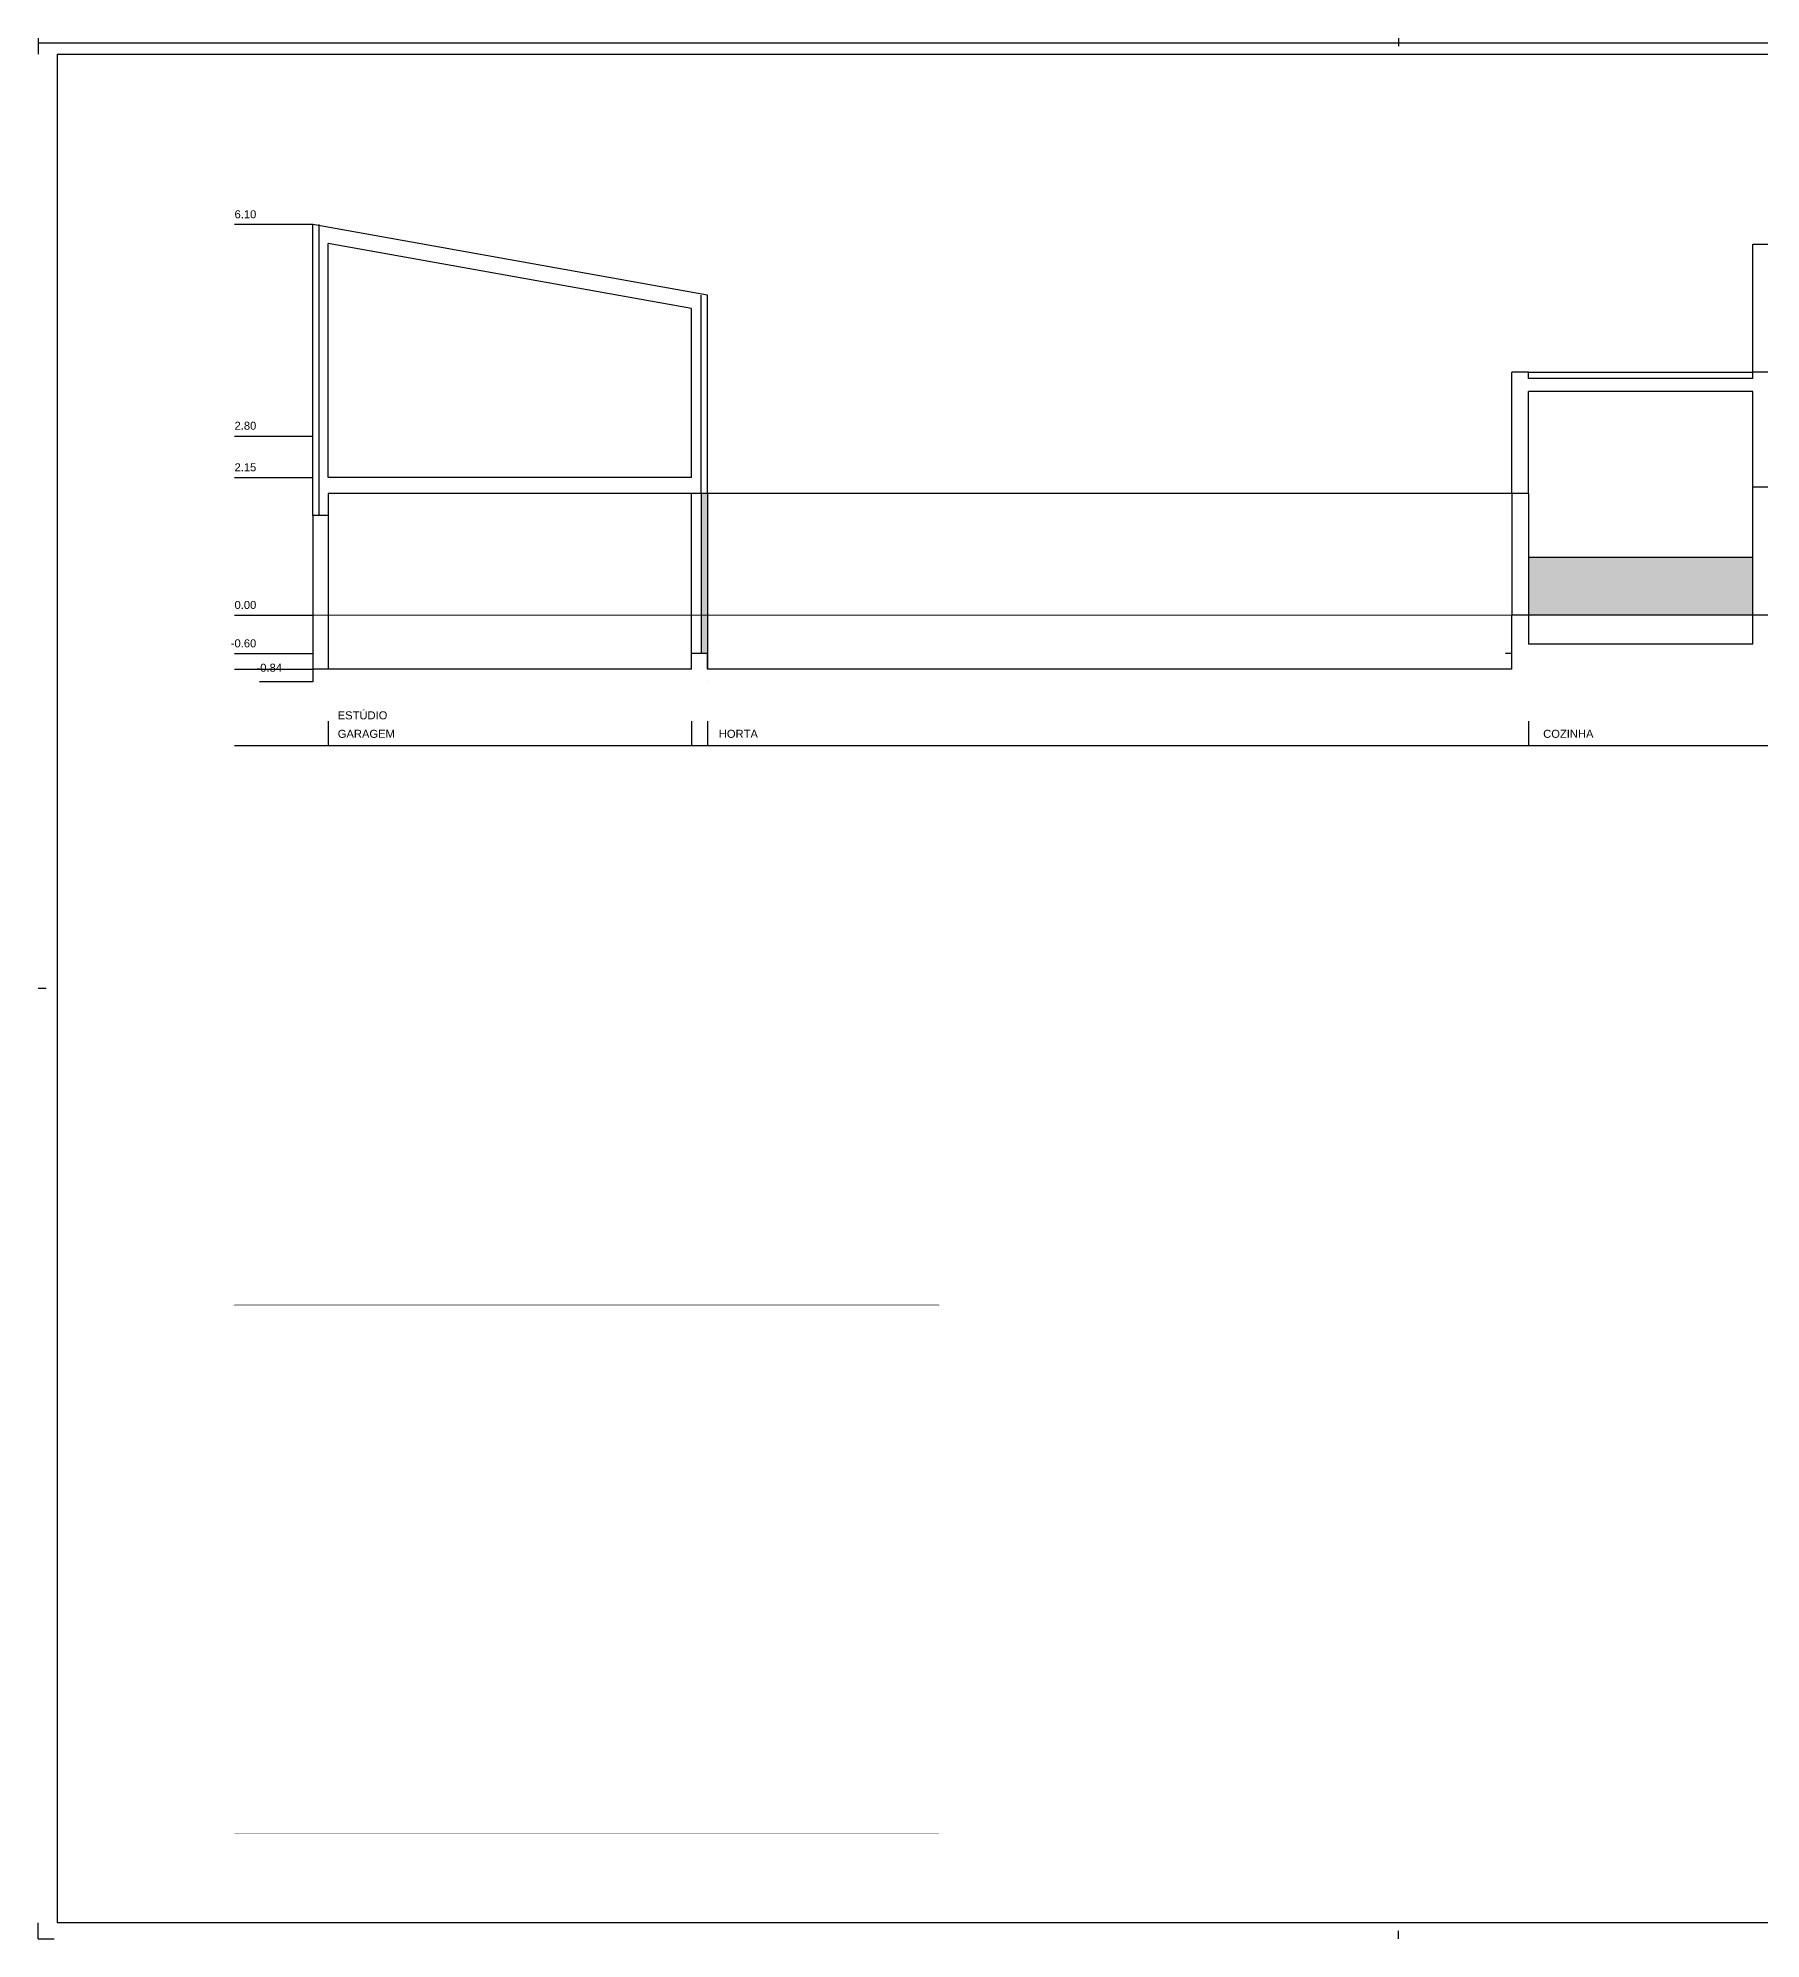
# Model space of a CAD drawing. Header units: metres. Extents: x 0 to 52.7, y 0 to 29.7.
# Drawn here: x 0 to 26.91, y 0 to 29.7 of the extents above; entities that cross this region are included whole.
import ezdxf
from ezdxf.xclip import XClip

# ---------------------------------------------------------------- set-up
doc = ezdxf.new("R2010")
doc.units = ezdxf.units.M
doc.header["$MEASUREMENT"] = 0
doc.header["$XCLIPFRAME"] = 0
doc.set_wipeout_variables(frame=1)
for name, pattern in [('Ponteado', [0.00025, 0, -0.00025]), ('Tracejado 3_1', [0.004, 0.003, -0.001]), ('Wipeout_Contour', [1, 0, -1])]:
    doc.linetypes.add(name, pattern=pattern)
doc.layers.add('A-Folha rótulo', color=7, linetype='Continuous')
doc.layers.add('A-Percursos', color=7, linetype='Continuous')
doc.styles.add('GENERATED_STYLE_1', font='swiss.ttf')
picture_1 = doc.add_image_def('image1.jpg', size_in_pixel=(3264, 2448))

# ---------------------------------------------------------------- blocks, each defined once
blk = doc.blocks.new('Desenho_1_2', base_point=(-1.33563, -1.18496))
at = {"color": 254, "linetype": 'Wipeout_Contour', "lineweight": 0, "ltscale": 3.864156}
blk.add_wipeout([(0, 0), (1.055, 0), (1.055, 0.594), (0, 0.594)], dxfattribs=at)
at = {"layer": 'A-Percursos', "linetype": 'Continuous', "lineweight": 0, "ltscale": 1000, "true_color": 0x2c2a02}
for points in [[(0.20717, 0.40163), (0.20917, 0.40163), (0.20917, 0.45164), (0.20717, 0.45164)], [(0.46566, 0.43163), (0.46566, 0.41363), (0.53566, 0.41363), (0.53566, 0.43163)]]:
    blk.add_hatch(color=38, dxfattribs=at).paths.add_polyline_path(points)
at = {"layer": 'A-Folha rótulo', "linetype": 'Continuous', "ltscale": 1000}
for p, q in [((0, 0.594), (0, 0.589)), ((0, 0.594), (0, 0.589)), ((0, 0.594), (0, 0.589)), ((0, 0.594), (0, 0.589)), ((0.425, 0.594), (0.425, 0.5915)), ((0.006, 0.589), (0.006, 0.005)), ((0.006, 0.589), (1.049, 0.589)), ((0.0025, 0.297), (0, 0.297)), ((0, 0), (0, 0.005)), ((0, 0), (0, 0.005)), ((0, 0), (0, 0.005)), ((0, 0), (0, 0.005)), ((0, 0), (0, 0.005)), ((0, 0), (0.005, 0)), ((1.049, 0.005), (0.006, 0.005)), ((0.425, 0), (0.425, 0.0025))]:
    blk.add_line(p, q, dxfattribs=at)
at = {"layer": 'A-Percursos', "linetype": 'Continuous', "ltscale": 1000}
for p, q in [((0.08586, 0.5357), (0.06138, 0.5357)), ((0.08586, 0.44483), (0.08586, 0.5357)), ((0.20917, 0.51363), (0.08586, 0.5357)), ((0.08786, 0.44483), (0.08786, 0.5357)), ((0.09059, 0.45664), (0.09059, 0.52978)), ((0.20418, 0.50952), (0.09059, 0.52978)), ((0.53566, 0.48963), (0.53566, 0.52958)), ((0.53566, 0.52958), (0.69156, 0.52958)), ((0.20717, 0.45164), (0.20717, 0.51363)), ((0.20917, 0.45164), (0.20917, 0.51363)), ((0.20418, 0.45664), (0.20418, 0.50952)), ((0.46046, 0.45164), (0.46046, 0.48963)), ((0.46566, 0.48963), (0.46046, 0.48963)), ((0.46566, 0.48963), (0.53566, 0.48963)), ((0.46566, 0.48763), (0.46566, 0.48963)), ((0.53566, 0.48763), (0.46566, 0.48763)), ((0.54086, 0.48963), (0.53566, 0.48963)), ((0.53566, 0.48763), (0.53566, 0.48963)), ((0.53566, 0.48354), (0.46566, 0.48354)), ((0.46566, 0.45164), (0.46566, 0.48354)), ((0.53566, 0.45363), (0.53566, 0.48354)), ((0.06138, 0.46963), (0.08586, 0.46963)), ((0.06138, 0.45663), (0.08586, 0.45663)), ((0.20418, 0.45664), (0.09059, 0.45664)), ((0.09059, 0.45164), (0.09059, 0.44483)), ((0.20917, 0.45164), (0.09059, 0.45164)), ((0.20418, 0.40163), (0.20418, 0.45164)), ((0.20717, 0.45164), (0.20717, 0.40163)), ((0.20917, 0.45164), (0.20917, 0.39683)), ((0.46046, 0.45164), (0.20926, 0.45164)), ((0.46566, 0.45164), (0.46046, 0.45164)), ((0.46046, 0.45164), (0.46046, 0.41363)), ((0.46566, 0.45164), (0.46566, 0.41363)), ((0.53566, 0.40463), (0.53566, 0.45363)), ((0.54086, 0.45363), (0.53566, 0.45363)), ((0.09059, 0.44483), (0.08586, 0.44483)), ((0.08586, 0.44483), (0.08586, 0.39683)), ((0.09059, 0.44483), (0.09059, 0.39683)), ((0.53566, 0.43163), (0.46566, 0.43163)), ((0.08586, 0.41359), (0.06138, 0.41359)), ((0.46046, 0.39683), (0.46046, 0.41363)), ((0.58586, 0.41363), (0.46046, 0.41363)), ((0.46566, 0.41363), (0.46566, 0.40463)), ((0.53566, 0.40463), (0.46566, 0.40463)), ((0.06138, 0.40163), (0.08586, 0.40163)), ((0.06138, 0.40163), (0.08586, 0.40163)), ((0.20917, 0.40163), (0.20418, 0.40163)), ((0.20418, 0.39683), (0.20418, 0.40163)), ((0.20917, 0.39683), (0.20917, 0.40163)), ((0.06138, 0.39683), (0.08586, 0.39683)), ((0.08586, 0.39283), (0.06917, 0.39283)), ((0.08586, 0.39683), (0.08586, 0.39283)), ((0.09059, 0.39683), (0.08586, 0.39683)), ((0.20418, 0.39683), (0.09059, 0.39683)), ((0.46046, 0.39683), (0.20917, 0.39683)), ((0.20917, 0.39283), (0.20917, 0.39283)), ((0.09059, 0.38049), (0.09059, 0.37283)), ((0.20418, 0.38049), (0.20418, 0.37283)), ((0.20917, 0.38049), (0.20917, 0.37283)), ((0.46566, 0.38049), (0.46566, 0.37283)), ((0.83125, 0.37283), (0.06138, 0.37283))]:
    blk.add_line(p, q, dxfattribs=at)
at = {"layer": 'A-Percursos', "color": 14, "linetype": 'Tracejado 3_1', "lineweight": 20, "ltscale": 1000, "true_color": 0x980000}
blk.add_line((0.46046, 0.41363), (0.08586, 0.41363), dxfattribs=at)
at = {"layer": 'A-Percursos', "linetype": 'Ponteado', "ltscale": 1000}
blk.add_line((0.46046, 0.40163), (0.20917, 0.40163), dxfattribs=at)
at = {"layer": 'A-Folha rótulo', "color": 252, "linetype": 'Continuous', "lineweight": 0, "char_height": 0.0025, "style": 'GENERATED_STYLE_1'}
for s, insert, attachment_point in [('\\A1;{\\fSwis721 BT|b0|i0|c0|p34;6.10}', (0.06138, 0.53764), 7), ('\\A1;{\\fSwis721 BT|b0|i0|c0|p34;2.80}', (0.06138, 0.47157), 7), ('\\A1;{\\fSwis721 BT|b0|i0|c0|p34;2.15}', (0.06138, 0.45858), 7), ('\\A1;{\\fSwis721 BT|b0|i0|c0|p34;0.00}', (0.06138, 0.41557), 7), ('\\A1;{\\fSwis721 BT|b0|i0|c0|p34;-0.60}', (0.06021, 0.40357), 7), ('\\A1;{\\fSwis721 BT|b0|i0|c0|p34;-0.84}', (0.06825, 0.39595), 7), ('\\A1;{\\fSwis721 BT|b0|i0|c0|p34;ESTÚDIO}', (0.10137, 0.38107), 8), ('\\A1;{\\fSwis721 BT|b0|i0|c0|p34;GARAGEM}', (0.10255, 0.3753), 8), ('\\A1;{\\fSwis721 BT|b0|i0|c0|p34;HORTA}', (0.21878, 0.3753), 8), ('\\A1;{\\fSwis721 BT|b0|i0|c0|p34;COZINHA}', (0.47807, 0.3753), 8)]:
    blk.add_mtext(s, dxfattribs=dict(at, insert=insert, attachment_point=attachment_point))
at = {"layer": 'A-Folha rótulo'}
image = blk.add_image(picture_1, insert=(0.06138, 0.03305), size_in_units=(0.22, 0.165), dxfattribs=at)
image.set_boundary_path([(-0.5, -0.5), (3263.5, 2447.5)])
at = {"color": 254, "linetype": 'Wipeout_Contour', "lineweight": 0, "ltscale": 3.057912}
blk.add_wipeout([(0.04661, 0.03305), (0.535, 0.03305), (0.535, 0.19805), (0.04661, 0.19805)], dxfattribs=at)
at = {"layer": 'A-Folha rótulo'}
image = blk.add_image(picture_1, insert=(-0.37293, -0.27111), size_in_units=(1.15147, 0.8636), dxfattribs=at)
image.set_boundary_path([(-0.5, -0.5), (3263.5, 2447.5)])

msp = doc.modelspace()

# ---------------------------------------------------------------- block references
at = {"color": 33, "linetype": 'Continuous', "lineweight": 0, "ltscale": 1000, "true_color": 0xa79d7c}
ref = msp.add_blockref('Desenho_1_2', (-66.781, -59.248), dxfattribs=dict(at, xscale=50, yscale=50, zscale=50))
XClip(ref).set_block_clipping_path([(0, 0), (1.055, 0.594)])

doc.saveas('drawing.dxf')
